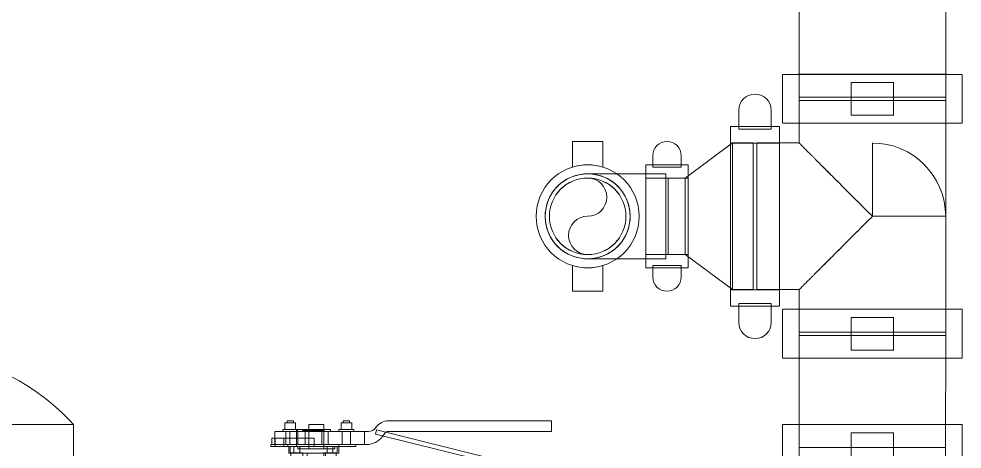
# Model space of a CAD drawing. Header units: metres. Extents: x 63 to 378, y -27 to 78.
# Drawn here: x 178.424 to 179.833, y 37.103 to 37.746 of the extents above; entities that cross this region are included whole.
import ezdxf

# ---------------------------------------------------------------- set-up
doc = ezdxf.new("R2010")
doc.units = ezdxf.units.M
doc.layers.add('P-PIPE', color=7, linetype='Continuous', lineweight=18)

# ---------------------------------------------------------------- blocks, each defined once
blk = doc.blocks.new('Tanque desairiador - AC08-125 - 2_-2406318-SEC 10')
at = {"layer": 'P-PIPE', "color": 11, "true_color": 0xff8080}
for p in [(5.6752, 37.14), (5.9292, 36.1636)]:
    blk.add_line(p, (5.9292, 37.14), dxfattribs=at)
at = {"layer": 'P-PIPE', "color": 11, "true_color": 0xff8080, "flags": 128}
blk.add_lwpolyline([(5.6806, 37.2494), (5.6941, 37.2492), (5.7076, 37.2484), (5.721, 37.247), (5.7343, 37.2451), (5.7476, 37.2427), (5.7607, 37.2398), (5.7738, 37.2363), (5.7866, 37.2323), (5.7993, 37.2278), (5.8119, 37.2228), (5.8242, 37.2173), (5.8363, 37.2114), (5.8481, 37.2049), (5.8596, 37.198), (5.8709, 37.1906), (5.8819, 37.1827), (5.8925, 37.1745), (5.9028, 37.1658), (5.9128, 37.1567), (5.9224, 37.1472), (5.9292, 37.14)], dxfattribs=at)
blk = doc.blocks.new('Victaulic-IPS-Vic-300 MasterSeal Butterfly Valve LH - Standard-V79-SEC 10')
at = {"layer": 'P-PIPE', "color": 11, "true_color": 0xff8080}
for p, q in [((6.2453, 37.1421), (6.2453, 37.1326)), ((6.2612, 37.1421), (6.2453, 37.1421)), ((6.2612, 37.1421), (6.2453, 37.1421)), ((6.2485, 37.1453), (6.2485, 37.1421)), ((6.258, 37.1453), (6.2485, 37.1453)), ((6.258, 37.1453), (6.2485, 37.1453)), ((6.2485, 37.1421), (6.258, 37.1421)), ((6.2485, 37.1421), (6.258, 37.1421)), ((6.258, 37.1421), (6.258, 37.1453)), ((6.2612, 37.1326), (6.2612, 37.1421)), ((6.2812, 37.1399), (6.2812, 37.1036)), ((6.3035, 37.1399), (6.2812, 37.1399)), ((6.3035, 37.1399), (6.2812, 37.1399)), ((6.3035, 37.1036), (6.3035, 37.1399)), ((6.3293, 37.1421), (6.3293, 37.1326)), ((6.3452, 37.1421), (6.3293, 37.1421)), ((6.3452, 37.1421), (6.3293, 37.1421)), ((6.3325, 37.1453), (6.3325, 37.1421)), ((6.342, 37.1453), (6.3325, 37.1453)), ((6.342, 37.1453), (6.3325, 37.1453)), ((6.3325, 37.1421), (6.342, 37.1421)), ((6.3325, 37.1421), (6.342, 37.1421)), ((6.342, 37.1421), (6.342, 37.1453)), ((6.3452, 37.1326), (6.3452, 37.1421)), ((6.3818, 37.1361), (6.3807, 37.1346)), ((6.3807, 37.1346), (6.3818, 37.1361)), ((6.6436, 37.1453), (6.3998, 37.1453)), ((6.3998, 37.1453), (6.6436, 37.1453)), ((6.6436, 37.1294), (6.6436, 37.1453)), ((6.6436, 37.1453), (6.6436, 37.1294)), ((6.2256, 37.1196), (6.2256, 37.1101)), ((6.226, 37.1196), (6.2256, 37.1196)), ((6.2372, 37.1196), (6.2256, 37.1196)), ((6.2302, 37.1196), (6.226, 37.1196)), ((6.2526, 37.1294), (6.2302, 37.1294)), ((6.2302, 37.1294), (6.2431, 37.1294)), ((6.2302, 37.1101), (6.2302, 37.1294)), ((6.2431, 37.1196), (6.2302, 37.1196)), ((6.2302, 37.1101), (6.2302, 37.1196)), ((6.2309, 37.1196), (6.2309, 37.1101)), ((6.2309, 37.1196), (6.2436, 37.1196)), ((6.2309, 37.1196), (6.2436, 37.1196)), ((6.2372, 37.1196), (6.2889, 37.1196)), ((6.2421, 37.1326), (6.2421, 37.1294)), ((6.2643, 37.1326), (6.2421, 37.1326)), ((6.2643, 37.1326), (6.2421, 37.1326)), ((6.2421, 37.1294), (6.2643, 37.1294)), ((6.2421, 37.1294), (6.2643, 37.1294)), ((6.3479, 37.1294), (6.2431, 37.1294)), ((6.2431, 37.1196), (6.2889, 37.1196)), ((6.2436, 37.1101), (6.2436, 37.1196)), ((6.2453, 37.1326), (6.2612, 37.1326)), ((6.2453, 37.1326), (6.2612, 37.1326)), ((6.2469, 37.1294), (6.2469, 37.1101)), ((6.2469, 37.1294), (6.2487, 37.1294)), ((6.2469, 37.1294), (6.2577, 37.1294)), ((6.2487, 37.1294), (6.3436, 37.1294)), ((6.2645, 37.1294), (6.2526, 37.1294)), ((6.2526, 37.1101), (6.2526, 37.1294)), ((6.3309, 37.1294), (6.2577, 37.1294)), ((6.2626, 37.1326), (6.2626, 37.1294)), ((6.2757, 37.1326), (6.2626, 37.1326)), ((6.2626, 37.1294), (6.2757, 37.1294)), ((6.2626, 37.1294), (6.2626, 37.1101)), ((6.2757, 37.1294), (6.2626, 37.1294)), ((6.2643, 37.1294), (6.2643, 37.1326)), ((6.2645, 37.1101), (6.2645, 37.1294)), ((6.2722, 37.1326), (6.2722, 37.1294)), ((6.2722, 37.1326), (6.2753, 37.1326)), ((6.2722, 37.131), (6.2722, 37.1294)), ((6.2753, 37.131), (6.2722, 37.131)), ((6.2722, 37.1294), (6.2753, 37.1294)), ((6.2753, 37.1294), (6.2722, 37.1294)), ((6.2753, 37.1326), (6.3007, 37.1326)), ((6.3007, 37.1326), (6.2753, 37.1326)), ((6.2753, 37.1326), (6.2753, 37.1294)), ((6.2753, 37.1294), (6.2753, 37.1326)), ((6.2753, 37.131), (6.3007, 37.131)), ((6.3007, 37.131), (6.2753, 37.131)), ((6.2753, 37.131), (6.2753, 37.1294)), ((6.2753, 37.1294), (6.2753, 37.131)), ((6.2753, 37.1294), (6.3007, 37.1294)), ((6.3007, 37.1294), (6.2753, 37.1294)), ((6.2753, 37.1294), (6.3007, 37.1294)), ((6.3007, 37.1294), (6.2753, 37.1294)), ((6.2757, 37.1326), (6.3003, 37.1326)), ((6.3003, 37.1326), (6.2757, 37.1326)), ((6.2757, 37.1326), (6.2757, 37.1294)), ((6.2757, 37.1294), (6.2757, 37.1326)), ((6.2757, 37.1294), (6.3003, 37.1294)), ((6.3003, 37.1294), (6.2757, 37.1294)), ((6.3003, 37.1294), (6.2757, 37.1294)), ((6.2757, 37.1101), (6.2757, 37.1294)), ((6.2889, 37.1196), (6.2889, 37.1101)), ((6.3134, 37.1326), (6.3003, 37.1326)), ((6.3003, 37.1294), (6.3003, 37.1326)), ((6.3003, 37.1294), (6.3003, 37.1326)), ((6.3003, 37.1294), (6.3134, 37.1294)), ((6.31, 37.1294), (6.3003, 37.1294)), ((6.3003, 37.1101), (6.3003, 37.1294)), ((6.3007, 37.1326), (6.3039, 37.1326)), ((6.3007, 37.1294), (6.3007, 37.1326)), ((6.3007, 37.1294), (6.3007, 37.1326)), ((6.3039, 37.131), (6.3007, 37.131)), ((6.3007, 37.1294), (6.3007, 37.131)), ((6.3007, 37.1294), (6.3007, 37.131)), ((6.3007, 37.1294), (6.3039, 37.1294)), ((6.3039, 37.1294), (6.3007, 37.1294)), ((6.3039, 37.1294), (6.3039, 37.1326)), ((6.3039, 37.1294), (6.3039, 37.131)), ((6.3642, 37.1294), (6.31, 37.1294)), ((6.31, 37.1101), (6.31, 37.1294)), ((6.3134, 37.1294), (6.3134, 37.1326)), ((6.3261, 37.1326), (6.3261, 37.1294)), ((6.3484, 37.1326), (6.3261, 37.1326)), ((6.3484, 37.1326), (6.3261, 37.1326)), ((6.3261, 37.1294), (6.3484, 37.1294)), ((6.3261, 37.1294), (6.3484, 37.1294)), ((6.3293, 37.1326), (6.3452, 37.1326)), ((6.3293, 37.1326), (6.3452, 37.1326)), ((6.3309, 37.1101), (6.3309, 37.1294)), ((6.3309, 37.1294), (6.3309, 37.1101)), ((6.3309, 37.1294), (6.3436, 37.1294)), ((6.3436, 37.1101), (6.3436, 37.1294)), ((6.3479, 37.1294), (6.3599, 37.1294)), ((6.3484, 37.1294), (6.3484, 37.1326)), ((6.3599, 37.1294), (6.3642, 37.1294)), ((6.3705, 37.1294), (6.3642, 37.1294)), ((6.3642, 37.1294), (6.3642, 37.1101)), ((6.3642, 37.1101), (6.3642, 37.1294)), ((6.3642, 37.1294), (6.3705, 37.1294)), ((6.3642, 37.1294), (6.3642, 37.1101)), ((6.3642, 37.1101), (6.3642, 37.1294)), ((6.3823, 37.1318), (6.3808, 37.1256)), ((6.3808, 37.1256), (6.3823, 37.1318)), ((6.3808, 37.1256), (6.5838, 37.075)), ((6.5838, 37.075), (6.3808, 37.1256)), ((6.5853, 37.0812), (6.3823, 37.1318)), ((6.3823, 37.1318), (6.5853, 37.0812)), ((6.3946, 37.1268), (6.391, 37.1218)), ((6.3911, 37.1218), (6.3946, 37.1268)), ((6.3998, 37.1294), (6.6436, 37.1294)), ((6.6436, 37.1294), (6.3998, 37.1294)), ((6.2245, 37.1101), (6.2245, 37.1069)), ((6.2372, 37.1101), (6.2245, 37.1101)), ((6.2245, 37.1101), (6.2245, 37.1101)), ((6.2282, 37.1101), (6.2245, 37.1101)), ((6.2245, 37.1069), (6.2282, 37.1069)), ((6.2245, 37.1069), (6.2245, 37.1069)), ((6.2245, 37.1069), (6.2372, 37.1069)), ((6.2256, 37.1101), (6.2372, 37.1101)), ((6.2256, 37.1101), (6.226, 37.1101)), ((6.226, 37.1101), (6.2302, 37.1101)), ((6.2282, 37.1101), (6.2499, 37.1101)), ((6.2499, 37.1069), (6.2282, 37.1069)), ((6.2302, 37.1101), (6.2431, 37.1101)), ((6.2431, 37.1101), (6.2302, 37.1101)), ((6.2302, 37.1101), (6.2526, 37.1101)), ((6.2436, 37.1101), (6.2309, 37.1101)), ((6.2436, 37.1101), (6.2309, 37.1101)), ((6.2309, 37.1101), (6.2309, 37.1069)), ((6.2309, 37.1101), (6.2436, 37.1101)), ((6.2309, 37.1101), (6.2436, 37.1101)), ((6.2436, 37.1069), (6.2309, 37.1069)), ((6.2436, 37.1069), (6.2309, 37.1069)), ((6.2889, 37.1101), (6.2372, 37.1101)), ((6.3261, 37.1101), (6.2372, 37.1101)), ((6.2372, 37.1069), (6.3261, 37.1069)), ((6.2889, 37.1101), (6.2431, 37.1101)), ((6.2431, 37.1101), (6.3479, 37.1101)), ((6.2436, 37.1069), (6.2436, 37.1101)), ((6.2577, 37.1101), (6.2469, 37.1101)), ((6.2487, 37.1101), (6.2469, 37.1101)), ((6.3436, 37.1101), (6.2487, 37.1101)), ((6.2499, 37.1101), (6.2626, 37.1101)), ((6.2499, 37.1069), (6.2499, 37.1101)), ((6.2626, 37.1069), (6.2499, 37.1069)), ((6.2513, 37.1069), (6.2513, 37.0972)), ((6.2534, 37.1069), (6.2513, 37.1069)), ((6.2534, 37.1069), (6.2513, 37.1069)), ((6.2526, 37.1101), (6.2645, 37.1101)), ((6.3235, 37.1069), (6.2534, 37.1069)), ((6.3235, 37.1069), (6.2534, 37.1069)), ((6.2534, 37.0972), (6.2534, 37.1069)), ((6.2534, 37.0972), (6.2534, 37.1069)), ((6.2577, 37.1101), (6.3309, 37.1101)), ((6.2589, 37.1069), (6.2589, 37.0974)), ((6.2676, 37.1069), (6.2589, 37.1069)), ((6.2676, 37.1069), (6.2589, 37.1069)), ((6.2589, 37.1069), (6.2589, 37.0974)), ((6.2676, 37.1069), (6.2589, 37.1069)), ((6.2676, 37.1069), (6.2589, 37.1069)), ((6.2589, 37.1069), (6.2589, 37.0972)), ((6.2589, 37.1069), (6.2589, 37.0972)), ((6.2589, 37.1069), (6.2676, 37.1069)), ((6.2589, 37.1069), (6.2676, 37.1069)), ((6.2589, 37.1069), (6.2676, 37.1069)), ((6.2589, 37.1069), (6.2676, 37.1069)), ((6.2626, 37.1101), (6.2757, 37.1101)), ((6.2626, 37.1101), (6.2889, 37.1101)), ((6.2626, 37.1069), (6.2626, 37.1101)), ((6.2626, 37.1069), (6.2626, 37.1101)), ((6.2889, 37.1069), (6.2626, 37.1069)), ((6.2648, 37.1069), (6.2648, 37.1036)), ((6.2648, 37.1069), (6.3199, 37.1069)), ((6.2648, 37.1069), (6.3199, 37.1069)), ((6.2676, 37.0974), (6.2676, 37.1069)), ((6.2676, 37.0974), (6.2676, 37.1069)), ((6.2676, 37.0972), (6.2676, 37.1069)), ((6.2676, 37.0972), (6.2676, 37.1069)), ((6.2757, 37.1101), (6.3003, 37.1101)), ((6.3515, 37.1101), (6.2889, 37.1101)), ((6.2889, 37.1069), (6.2889, 37.1101)), ((6.2889, 37.1069), (6.3515, 37.1069)), ((6.3003, 37.1101), (6.31, 37.1101)), ((6.3084, 37.1069), (6.3084, 37.0972)), ((6.3084, 37.1069), (6.3084, 37.0972)), ((6.3084, 37.1069), (6.3171, 37.1069)), ((6.3084, 37.1069), (6.3171, 37.1069)), ((6.3084, 37.1069), (6.3171, 37.1069)), ((6.3084, 37.1069), (6.3171, 37.1069)), ((6.3085, 37.1069), (6.3085, 37.0974)), ((6.3171, 37.1069), (6.3085, 37.1069)), ((6.3171, 37.1069), (6.3085, 37.1069)), ((6.3085, 37.1069), (6.3085, 37.0974)), ((6.3171, 37.1069), (6.3085, 37.1069)), ((6.3171, 37.1069), (6.3085, 37.1069)), ((6.31, 37.1101), (6.3642, 37.1101)), ((6.3171, 37.0974), (6.3171, 37.1069)), ((6.3171, 37.0974), (6.3171, 37.1069)), ((6.3171, 37.0972), (6.3171, 37.1069)), ((6.3171, 37.0972), (6.3171, 37.1069)), ((6.3199, 37.1036), (6.3199, 37.1069)), ((6.3257, 37.1069), (6.3235, 37.1069)), ((6.3257, 37.1069), (6.3235, 37.1069)), ((6.3235, 37.1069), (6.3235, 37.0972)), ((6.3235, 37.0972), (6.3235, 37.1069)), ((6.3257, 37.0972), (6.3257, 37.1069)), ((6.3515, 37.1101), (6.3261, 37.1101)), ((6.3261, 37.1101), (6.3261, 37.1069)), ((6.3261, 37.1069), (6.3515, 37.1069)), ((6.3436, 37.1101), (6.3309, 37.1101)), ((6.3599, 37.1101), (6.3479, 37.1101)), ((6.3515, 37.1069), (6.3515, 37.1101)), ((6.3515, 37.1101), (6.3515, 37.1101)), ((6.3515, 37.1069), (6.3515, 37.1101)), ((6.3515, 37.1069), (6.3515, 37.1069)), ((6.3642, 37.1101), (6.3599, 37.1101)), ((6.3642, 37.1101), (6.3679, 37.1101)), ((6.3679, 37.1101), (6.3642, 37.1101)), ((6.2513, 37.0972), (6.2534, 37.0972)), ((6.2513, 37.0972), (6.2534, 37.0972)), ((6.2534, 37.0972), (6.3235, 37.0972)), ((6.2534, 37.0972), (6.3235, 37.0972)), ((6.2542, 37.0974), (6.2542, 37.0847)), ((6.2723, 37.0974), (6.2542, 37.0974)), ((6.2723, 37.0974), (6.2542, 37.0974)), ((6.2542, 37.0974), (6.2542, 37.0847)), ((6.2723, 37.0974), (6.2542, 37.0974)), ((6.2723, 37.0974), (6.2542, 37.0974)), ((6.2589, 37.0974), (6.2676, 37.0974)), ((6.2589, 37.0974), (6.2676, 37.0974)), ((6.2589, 37.0974), (6.2676, 37.0974)), ((6.2589, 37.0974), (6.2676, 37.0974)), ((6.2676, 37.0972), (6.2589, 37.0972)), ((6.2676, 37.0972), (6.2589, 37.0972)), ((6.2676, 37.0972), (6.2589, 37.0972)), ((6.2676, 37.0972), (6.2589, 37.0972)), ((6.3199, 37.1036), (6.2648, 37.1036)), ((6.3199, 37.1036), (6.2648, 37.1036)), ((6.2723, 37.0847), (6.2723, 37.0974)), ((6.2723, 37.0847), (6.2723, 37.0974)), ((6.2788, 37.0972), (6.2788, 36.7767)), ((6.3059, 37.0972), (6.2788, 37.0972)), ((6.3059, 37.0972), (6.2788, 37.0972)), ((6.2812, 37.1036), (6.3035, 37.1036)), ((6.2812, 37.1036), (6.3035, 37.1036)), ((6.3037, 37.0974), (6.3037, 37.0847)), ((6.3219, 37.0974), (6.3037, 37.0974)), ((6.3219, 37.0974), (6.3037, 37.0974)), ((6.3037, 37.0974), (6.3037, 37.0847)), ((6.3219, 37.0974), (6.3037, 37.0974)), ((6.3219, 37.0974), (6.3037, 37.0974)), ((6.3059, 36.7767), (6.3059, 37.0972)), ((6.3171, 37.0972), (6.3084, 37.0972)), ((6.3171, 37.0972), (6.3084, 37.0972)), ((6.3171, 37.0972), (6.3084, 37.0972)), ((6.3171, 37.0972), (6.3084, 37.0972)), ((6.3085, 37.0974), (6.3171, 37.0974)), ((6.3085, 37.0974), (6.3171, 37.0974)), ((6.3085, 37.0974), (6.3171, 37.0974)), ((6.3085, 37.0974), (6.3171, 37.0974)), ((6.3219, 37.0847), (6.3219, 37.0974)), ((6.3219, 37.0847), (6.3219, 37.0974)), ((6.3235, 37.0972), (6.3257, 37.0972)), ((6.3235, 37.0972), (6.3257, 37.0972)), ((6.2542, 37.0847), (6.2723, 37.0847)), ((6.2542, 37.0847), (6.2723, 37.0847)), ((6.2542, 37.0847), (6.2723, 37.0847)), ((6.2542, 37.0847), (6.2723, 37.0847)), ((6.3037, 37.0847), (6.3219, 37.0847)), ((6.3037, 37.0847), (6.3219, 37.0847)), ((6.3037, 37.0847), (6.3219, 37.0847)), ((6.3037, 37.0847), (6.3219, 37.0847)), ((6.5838, 37.075), (6.5853, 37.0812)), ((6.5853, 37.0812), (6.5838, 37.075)), ((6.286, 37.0307), (6.2513, 37.0307)), ((6.3067, 37.0307), (6.2987, 37.0307)), ((6.3515, 37.0132), (6.2161, 37.0132)), ((6.286, 37.0053), (6.2513, 37.0053)), ((6.3067, 37.0053), (6.2987, 37.0053)), ((6.2923, 36.9172), (6.2923, 36.9172)), ((6.2923, 36.8901), (6.2923, 36.8901)), ((6.2513, 36.8021), (6.286, 36.8021)), ((6.2987, 36.8021), (6.3067, 36.8021)), ((6.2161, 36.7941), (6.3515, 36.7941)), ((6.2513, 36.7767), (6.286, 36.7767)), ((6.2788, 36.7767), (6.3059, 36.7767)), ((6.2788, 36.7767), (6.3059, 36.7767)), ((6.2987, 36.7767), (6.3067, 36.7767))]:
    blk.add_line(p, q, dxfattribs=at)
at = {"layer": 'P-PIPE', "color": 11, "lineweight": 9, "true_color": 0xff8080}
for p, q in [((6.3416, 36.953), (6.2923, 36.953)), ((6.2923, 36.953), (6.2923, 36.953)), ((6.3416, 36.953), (6.2923, 36.953)), ((6.2923, 36.9037), (6.2923, 36.953)), ((6.2923, 36.9037), (6.2923, 36.953)), ((6.3416, 36.9037), (6.3416, 36.953)), ((6.3416, 36.953), (6.3416, 36.9037)), ((6.3416, 36.9037), (6.2923, 36.9037)), ((6.3416, 36.9037), (6.2923, 36.9037)), ((6.2923, 36.9037), (6.2923, 36.9037)), ((6.2923, 36.9037), (6.2923, 36.8544)), ((6.2923, 36.8544), (6.2923, 36.9037)), ((6.2923, 36.9037), (6.3416, 36.9037)), ((6.2923, 36.9037), (6.2923, 36.9037)), ((6.2923, 36.9037), (6.3416, 36.9037)), ((6.3416, 36.8544), (6.3416, 36.9037)), ((6.3416, 36.8544), (6.3416, 36.9037)), ((6.2923, 36.8544), (6.2923, 36.8544)), ((6.2923, 36.8544), (6.3416, 36.8544)), ((6.2923, 36.8544), (6.3416, 36.8544))]:
    blk.add_line(p, q, dxfattribs=at)
at = {"layer": 'P-PIPE', "color": 11, "true_color": 0xff8080}
for centre, major_axis, ratio, start_param, end_param in [((6.3705, 37.1421), (0, 0.0127), 1, 3.141593, 4.08407), ((6.3705, 37.1421), (0, 0.0127), 1, 3.141593, 4.08407), ((6.3998, 37.1231), (0, 0.0222), 1, 0, 0.942478), ((6.3998, 37.1231), (0, 0.0222), 1, 0, 0.942478), ((6.3679, 37.1386), (0, 0.0286), 1, 3.141593, 4.08407), ((6.3679, 37.1386), (0, 0.0286), 1, 3.141593, 4.08407), ((6.3998, 37.1231), (0, 0.00635), 1, 0, 0.942478), ((6.3998, 37.1231), (0, 0.00635), 1, 0, 0.942478), ((6.2513, 36.9037), (0, 0.127), 0.000068, 0, 3.141593), ((6.2513, 36.9037), (0, 0.127), 0.000068, 3.141593, 6.283185), ((6.286, 36.9037), (0, 0.127), 0.000068, 0, 3.141593), ((6.286, 36.9037), (0, 0.127), 0.000068, 3.141593, 6.283185), ((6.2987, 36.9037), (0, 0.127), 0.000068, 0, 3.141593), ((6.2987, 36.9037), (0, 0.127), 0.000068, 3.141593, 6.283185), ((6.3067, 36.9037), (0, 0.127), 0.000068, 0, 3.141593), ((6.3067, 36.9037), (0, 0.127), 0.000068, 3.141593, 6.283185), ((6.2161, 36.9037), (0, 0.1095), 0.000068, 4.712389, 7.853982), ((6.3515, 36.9037), (0, 0.1095), 0.000068, 4.712389, 7.853982), ((6.2513, 36.9037), (0, 0.1016), 0.000068, 0, 3.141593), ((6.2513, 36.9037), (0, 0.1016), 0.000068, 3.141593, 6.283185), ((6.286, 36.9037), (0, 0.1016), 0.000068, 0, 3.141593), ((6.286, 36.9037), (0, 0.1016), 0.000068, 3.141593, 6.283185), ((6.2987, 36.9037), (0, 0.1016), 0.000068, 0, 3.141593), ((6.2987, 36.9037), (0, 0.1016), 0.000068, 3.141593, 6.283185), ((6.3067, 36.9037), (0, 0.1016), 0.000068, 0, 3.141593), ((6.3067, 36.9037), (0, 0.1016), 0.000068, 3.141593, 6.283185), ((6.2923, 36.9037), (0, 0.0136), 1, 4.712389, 7.853982), ((6.2923, 36.9037), (0, 0.0136), 1, 4.712389, 7.853982), ((6.2161, 36.9037), (0, 0.1095), 0.000068, 1.570796, 4.712389), ((6.2923, 36.9037), (0, 0.0136), 1, 1.570796, 4.712389), ((6.2923, 36.9037), (0, 0.0136), 1, 1.570796, 4.712389), ((6.3515, 36.9037), (0, 0.1095), 0.000068, 1.570796, 4.712389)]:
    blk.add_ellipse(centre, major_axis=major_axis, ratio=ratio, start_param=start_param, end_param=end_param, dxfattribs=at)
blk = doc.blocks.new('Victaulic-IPS-Rigid Coupling Style 07-W07-107 - Standard-V87-SEC 10')
at = {"layer": 'P-PIPE', "color": 11, "true_color": 0xff8080}
for p, q in [((6.9892, 37.1397), (6.9892, 37.0665)), ((7.2574, 37.1396), (6.9892, 37.1397)), ((7.2574, 37.1396), (6.9892, 37.1397)), ((7.0138, 37.1397), (7.0138, 37.0665)), ((7.0138, 37.1397), (7.2328, 37.1396)), ((7.0138, 37.1397), (7.2328, 37.1396)), ((7.2328, 37.0665), (7.2328, 37.1396)), ((7.2574, 37.0665), (7.2574, 37.1396)), ((7.0915, 37.0787), (7.0915, 37.1275)), ((7.0915, 37.1275), (7.0915, 37.1275)), ((7.0915, 37.1275), (7.155, 37.1275)), ((7.1551, 37.1275), (7.0916, 37.1275)), ((7.0916, 37.1275), (7.0916, 37.1275)), ((7.0916, 37.1275), (7.0916, 37.0787)), ((7.0916, 37.1275), (7.1551, 37.1275)), ((7.155, 37.1275), (7.155, 37.1275)), ((7.155, 37.1275), (7.155, 37.0787)), ((7.1551, 37.0787), (7.1551, 37.1275)), ((7.1551, 37.1275), (7.1551, 37.1275)), ((7.0915, 37.0787), (7.0915, 37.0787)), ((7.155, 37.0787), (7.0915, 37.0787)), ((7.0916, 37.0787), (7.1551, 37.0787)), ((7.0916, 37.0787), (7.0916, 37.0787)), ((7.1551, 37.0787), (7.0916, 37.0787)), ((7.155, 37.0787), (7.155, 37.0787)), ((7.1551, 37.0787), (7.1551, 37.0787)), ((6.9892, 37.0665), (7.2574, 37.0665)), ((6.9892, 37.0665), (7.2574, 37.0665)), ((7.2328, 37.0665), (7.0138, 37.0665)), ((7.2328, 37.0665), (7.0138, 37.0665))]:
    blk.add_line(p, q, dxfattribs=at)
for centre, start_param, end_param in [((7.0915, 37.1031), 0, 0.446257), ((7.0916, 37.1031), 3.141593, 6.283185), ((7.155, 37.1031), 0, 0.445893), ((7.1551, 37.1031), 3.141593, 6.283185), ((7.0915, 37.1031), 2.695336, 3.141593), ((7.155, 37.1031), 2.695699, 3.141593)]:
    blk.add_ellipse(centre, major_axis=(0, 0.0244), ratio=0.000126, start_param=start_param, end_param=end_param, dxfattribs=at)
blk = doc.blocks.new('Victaulic-IPS-Tee-Reducing Tee-No V20-25 - Standard-2753597-SEC 10')
at = {"layer": 'P-PIPE', "color": 11, "true_color": 0xff8080}
for p, q in [((7.0138, 37.6238), (7.0138, 37.5604)), ((7.2329, 37.2779), (7.2329, 37.6238)), ((7.0138, 37.5604), (6.9504, 37.5604)), ((6.9504, 37.5604), (6.9504, 37.4508)), ((6.9504, 37.5604), (6.9504, 37.4508)), ((6.9504, 37.4508), (6.9504, 37.3413)), ((6.9504, 37.4508), (6.9504, 37.3413)), ((6.9504, 37.3413), (7.0138, 37.3413)), ((7.0138, 37.3413), (7.0138, 37.2779))]:
    blk.add_line(p, q, dxfattribs=at)
at = {"layer": 'P-PIPE', "color": 11, "lineweight": 9, "true_color": 0xff8080}
for p, q in [((7.1234, 37.5604), (7.1234, 37.4508)), ((7.1234, 37.4508), (7.1234, 37.5604)), ((7.1234, 37.5604), (7.1234, 37.5604)), ((7.1234, 37.4508), (7.1234, 37.5604)), ((7.1234, 37.5604), (7.1234, 37.4508)), ((7.1234, 37.5604), (7.1234, 37.5604)), ((7.1234, 37.4508), (7.2329, 37.4508)), ((7.2329, 37.4508), (7.1234, 37.4508)), ((7.1234, 37.4508), (7.1234, 37.4508)), ((7.2329, 37.4508), (7.1234, 37.4508)), ((7.1234, 37.4508), (7.2329, 37.4508)), ((7.1234, 37.4508), (7.1234, 37.4508)), ((7.2329, 37.4508), (7.2329, 37.4508)), ((7.2329, 37.4508), (7.2329, 37.4508)), ((7.2329, 37.4508), (7.2329, 37.4508)), ((7.2329, 37.4508), (7.2329, 37.4508))]:
    blk.add_line(p, q, dxfattribs=at)
blk.add_arc((7.1234, 37.4508), 0.1095, 360, 90, dxfattribs=at)
blk.add_arc((7.1234, 37.4508), 0.1095, 360, 90, dxfattribs=at)
blk.add_arc((7.1234, 37.4508), 0.1095, 360, 90, dxfattribs=at)
blk.add_arc((7.1234, 37.4508), 0.1095, 360, 90, dxfattribs=at)
at = {"layer": 'P-PIPE', "color": 11, "true_color": 0xff8080}
for centre, start_param, end_param in [((7.1234, 37.6238), 0, 1.570796), ((7.1234, 37.6238), 4.712389, 6.283185), ((7.1234, 37.6238), 3.141593, 4.712389), ((7.1234, 37.6238), 1.570796, 3.141593), ((7.1234, 37.2779), 4.712389, 6.283185), ((7.1234, 37.2779), 0, 1.570796), ((7.1234, 37.2779), 1.570796, 3.141593), ((7.1234, 37.2779), 3.141593, 4.712389)]:
    blk.add_ellipse(centre, major_axis=(-0.1095, 0), ratio=0.000057, start_param=start_param, end_param=end_param, dxfattribs=at)
for points, knots in [([(7.0138, 37.5604), (7.0138, 37.5603), (7.0142, 37.5599), (7.0161, 37.5581), (7.0185, 37.5557), (7.021, 37.5532), (7.023, 37.5512), (7.0253, 37.5489), (7.0278, 37.5464), (7.0304, 37.5438), (7.0332, 37.541), (7.0361, 37.5381), (7.0392, 37.535), (7.0424, 37.5318), (7.046, 37.5282), (7.05, 37.5242), (7.0544, 37.5198), (7.0589, 37.5153), (7.0651, 37.5092), (7.073, 37.5012), (7.086, 37.4882), (7.1028, 37.4713), (7.1165, 37.4577), (7.1234, 37.4508)], [0, 0, 0, 0, 0.055556, 0.111111, 0.166667, 0.194444, 0.222222, 0.25, 0.277778, 0.305556, 0.333333, 0.361111, 0.388889, 0.416667, 0.444444, 0.479167, 0.513889, 0.548611, 0.583333, 0.652778, 0.722222, 0.861111, 1, 1, 1, 1]), ([(7.1234, 37.4508), (7.1179, 37.4563), (7.1069, 37.4672), (7.0907, 37.4835), (7.0748, 37.4993), (7.0622, 37.512), (7.0526, 37.5216), (7.0457, 37.5285), (7.0402, 37.5339), (7.0361, 37.5381), (7.0332, 37.541), (7.0304, 37.5438), (7.0278, 37.5464), (7.0253, 37.5489), (7.023, 37.5512), (7.021, 37.5532), (7.0185, 37.5557), (7.0161, 37.5581), (7.0142, 37.5599), (7.0138, 37.5603), (7.0138, 37.5604)], [0, 0, 0, 0, 0.111111, 0.222222, 0.333333, 0.444444, 0.5, 0.555556, 0.611111, 0.638889, 0.666667, 0.694444, 0.722222, 0.75, 0.777778, 0.805556, 0.833333, 0.888889, 0.944444, 1, 1, 1, 1]), ([(7.1234, 37.4508), (7.1179, 37.4453), (7.1069, 37.4344), (7.0907, 37.4182), (7.0748, 37.4023), (7.0622, 37.3897), (7.0526, 37.38), (7.0457, 37.3732), (7.0402, 37.3677), (7.0361, 37.3636), (7.0332, 37.3607), (7.0304, 37.3579), (7.0278, 37.3552), (7.0253, 37.3527), (7.023, 37.3505), (7.021, 37.3485), (7.0185, 37.346), (7.0161, 37.3435), (7.0142, 37.3418), (7.0138, 37.3413), (7.0138, 37.3413)], [0, 0, 0, 0, 0.111111, 0.222222, 0.333333, 0.444444, 0.5, 0.555556, 0.611111, 0.638889, 0.666667, 0.694444, 0.722222, 0.75, 0.777778, 0.805556, 0.833333, 0.888889, 0.944444, 1, 1, 1, 1]), ([(7.0138, 37.3413), (7.0138, 37.3413), (7.0142, 37.3418), (7.0161, 37.3435), (7.0185, 37.346), (7.021, 37.3485), (7.023, 37.3505), (7.0253, 37.3527), (7.0278, 37.3552), (7.0304, 37.3579), (7.0332, 37.3607), (7.0361, 37.3636), (7.0392, 37.3667), (7.0424, 37.3699), (7.046, 37.3735), (7.05, 37.3774), (7.0544, 37.3818), (7.0589, 37.3864), (7.0651, 37.3925), (7.073, 37.4005), (7.086, 37.4135), (7.1028, 37.4303), (7.1165, 37.444), (7.1234, 37.4508)], [0, 0, 0, 0, 0.055556, 0.111111, 0.166667, 0.194444, 0.222222, 0.25, 0.277778, 0.305556, 0.333333, 0.361111, 0.388889, 0.416667, 0.444444, 0.479167, 0.513889, 0.548611, 0.583333, 0.652778, 0.722222, 0.861111, 1, 1, 1, 1])]:
    blk.add_open_spline(points, degree=3, knots=knots, dxfattribs=at)
blk = doc.blocks.new('Victaulic-IPS-Rigid Coupling Style 07-W07-107 - Standard-V88-SEC 10')
at = {"layer": 'P-PIPE', "color": 11, "true_color": 0xff8080}
for p, q in [((6.9892, 37.3119), (6.9892, 37.2387)), ((7.0138, 37.3119), (7.0138, 37.2387)), ((7.2329, 37.2387), (7.2329, 37.3119)), ((7.2575, 37.2387), (7.2575, 37.3119)), ((7.1551, 37.2997), (7.0916, 37.2997)), ((7.0916, 37.2997), (7.0916, 37.2973)), ((7.0916, 37.2509), (7.0916, 37.2997)), ((7.0916, 37.2997), (7.0916, 37.2509)), ((7.0916, 37.2997), (7.0916, 37.2509)), ((7.1551, 37.2509), (7.1551, 37.2997)), ((7.1551, 37.2509), (7.1551, 37.2997)), ((7.1551, 37.2973), (7.1551, 37.2997)), ((7.1551, 37.2997), (7.1551, 37.2509)), ((7.0916, 37.2533), (7.0916, 37.2509)), ((7.0916, 37.2509), (7.1551, 37.2509)), ((7.1551, 37.2509), (7.1551, 37.2533))]:
    blk.add_line(p, q, dxfattribs=at)
for centre, major_axis, start_param, end_param in [((7.1234, 37.3119), (-0.1341, 0), 0, 3.141593), ((7.1234, 37.3119), (-0.1341, 0), 3.141593, 6.283185), ((7.1234, 37.3119), (-0.1095, 0), 0, 3.141593), ((7.1234, 37.3119), (-0.1095, 0), 3.141593, 6.283185), ((7.1234, 37.2997), (-0.1341, 0), 4.473377, 4.951401), ((7.1234, 37.2997), (-0.1341, 0), 1.331785, 1.809808), ((7.1234, 37.2509), (-0.1341, 0), 1.331785, 1.809808), ((7.1234, 37.2509), (-0.1341, 0), 4.473377, 4.951401), ((7.1234, 37.2387), (-0.1341, 0), 3.141593, 6.283185), ((7.1234, 37.2387), (-0.1341, 0), 0, 3.141593), ((7.1234, 37.2387), (-0.1095, 0), 0, 3.141593), ((7.1234, 37.2387), (-0.1095, 0), 3.141593, 6.283185)]:
    blk.add_ellipse(centre, major_axis=major_axis, ratio=0.000057, start_param=start_param, end_param=end_param, dxfattribs=at)
blk = doc.blocks.new('Victaulic-IPS-Rigid Coupling Style 07-W07-107 - Standard-V89-SEC 10')
at = {"layer": 'P-PIPE', "color": 11, "true_color": 0xff8080}
for p, q in [((6.9892, 37.6629), (6.9892, 37.5898)), ((7.0138, 37.6629), (7.0138, 37.5898)), ((7.2329, 37.5898), (7.2329, 37.6629)), ((7.2575, 37.5898), (7.2575, 37.6629)), ((7.1551, 37.6507), (7.0916, 37.6507)), ((7.0916, 37.6507), (7.0916, 37.602)), ((7.0916, 37.6507), (7.0916, 37.602)), ((7.0916, 37.6507), (7.0916, 37.6483)), ((7.0916, 37.602), (7.0916, 37.6507)), ((7.1551, 37.6483), (7.1551, 37.6507)), ((7.1551, 37.6507), (7.1551, 37.602)), ((7.1551, 37.602), (7.1551, 37.6507)), ((7.1551, 37.602), (7.1551, 37.6507)), ((7.0916, 37.6043), (7.0916, 37.602)), ((7.0916, 37.602), (7.1551, 37.602)), ((7.1551, 37.602), (7.1551, 37.6043))]:
    blk.add_line(p, q, dxfattribs=at)
for centre, major_axis, start_param, end_param in [((7.1234, 37.6629), (-0.1341, 0), 3.141593, 6.283185), ((7.1234, 37.6629), (-0.1341, 0), 0, 3.141593), ((7.1234, 37.6629), (-0.1095, 0), 0, 3.141593), ((7.1234, 37.6629), (-0.1095, 0), 3.141593, 6.283185), ((7.1234, 37.6507), (-0.1341, 0), 1.331785, 1.809808), ((7.1234, 37.6507), (-0.1341, 0), 4.473377, 4.951401), ((7.1234, 37.602), (-0.1341, 0), 4.473377, 4.951401), ((7.1234, 37.602), (-0.1341, 0), 1.331785, 1.809808), ((7.1234, 37.5898), (-0.1341, 0), 0, 3.141593), ((7.1234, 37.5898), (-0.1341, 0), 3.141593, 6.283185), ((7.1234, 37.5898), (-0.1095, 0), 0, 3.141593), ((7.1234, 37.5898), (-0.1095, 0), 3.141593, 6.283185)]:
    blk.add_ellipse(centre, major_axis=major_axis, ratio=0.000057, start_param=start_param, end_param=end_param, dxfattribs=at)
blk = doc.blocks.new('Victaulic-IPS-Reducer No 50-51 - AC-2415206-SEC 10')
at = {"layer": 'P-PIPE', "color": 11, "true_color": 0xff8080}
for p, q in [((6.9143, 37.5604), (6.8434, 37.508)), ((6.9453, 37.5604), (6.9143, 37.5604)), ((6.9143, 37.5604), (6.9143, 37.4508)), ((6.9143, 37.4508), (6.9143, 37.5604)), ((6.9453, 37.4508), (6.9453, 37.5604)), ((6.8434, 37.508), (6.8183, 37.508)), ((6.8183, 37.508), (6.8183, 37.4508)), ((6.8434, 37.4508), (6.8434, 37.508)), ((6.8434, 37.508), (6.8434, 37.4508)), ((6.8183, 37.4508), (6.8183, 37.3937)), ((6.8434, 37.3937), (6.8434, 37.4508)), ((6.8434, 37.4508), (6.8434, 37.3937)), ((6.9143, 37.4508), (6.9143, 37.3413)), ((6.9143, 37.3413), (6.9143, 37.4508)), ((6.9453, 37.3413), (6.9453, 37.4508)), ((6.8183, 37.3937), (6.8434, 37.3937)), ((6.8434, 37.3937), (6.9143, 37.3413)), ((6.9143, 37.3413), (6.9453, 37.3413))]:
    blk.add_line(p, q, dxfattribs=at)
blk = doc.blocks.new('Victaulic-IPS-Rigid Coupling Style 07-W07-107 - Standard-2615401-SEC 10')
at = {"layer": 'P-PIPE', "color": 11, "true_color": 0xff8080}
for p, q in [((6.0068, 37.034), (6.0068, 37.0619)), ((6.0068, 37.0619), (6.0068, 37.034)), ((6.0556, 37.0619), (6.0556, 37.034)), ((6.0556, 37.034), (6.0556, 37.0619)), ((6.0678, 37.0378), (5.9946, 37.0378)), ((5.9946, 37.0378), (5.9946, 36.9037)), ((6.0556, 37.0378), (6.0068, 37.0378)), ((6.0068, 37.034), (6.0068, 37.0378)), ((6.0556, 37.034), (6.0068, 37.034)), ((6.0068, 37.034), (6.0556, 37.034)), ((6.0556, 37.0378), (6.0556, 37.034)), ((6.0678, 36.9037), (6.0678, 37.0378)), ((6.0678, 37.0132), (5.9946, 37.0132)), ((5.9946, 36.9037), (5.9946, 37.0132)), ((6.0678, 37.0132), (6.0678, 36.9037)), ((5.9946, 36.9037), (5.9946, 36.7696)), ((5.9946, 36.7941), (5.9946, 36.9037)), ((6.0678, 36.7696), (6.0678, 36.9037)), ((6.0678, 36.9037), (6.0678, 36.7941)), ((5.9946, 36.7941), (6.0678, 36.7941)), ((5.9946, 36.7696), (6.0678, 36.7696)), ((6.0068, 36.7454), (6.0068, 36.7734)), ((6.0068, 36.7734), (6.0556, 36.7734)), ((6.0556, 36.7734), (6.0068, 36.7734)), ((6.0068, 36.7734), (6.0068, 36.7454)), ((6.0068, 36.7696), (6.0068, 36.7734)), ((6.0068, 36.7696), (6.0556, 36.7696)), ((6.0556, 36.7734), (6.0556, 36.7454)), ((6.0556, 36.7454), (6.0556, 36.7734)), ((6.0556, 36.7734), (6.0556, 36.7696))]:
    blk.add_line(p, q, dxfattribs=at)
for centre, start, end in [((6.0312, 37.0619), 0, 180), ((6.0312, 37.0619), 0, 180), ((6.0312, 36.7454), 180, 0), ((6.0312, 36.7454), 180, 0)]:
    blk.add_arc(centre, 0.0244, start, end, dxfattribs=at)
blk = doc.blocks.new('Elbow - PVC - AC PVC _80_-2754088-SEC 10')
at = {"layer": 'P-PIPE', "color": 1, "true_color": 0xff0000}
for p, q in [((6.8145, 37.5143), (6.7621, 37.5143)), ((6.8145, 37.4508), (6.8145, 37.5143)), ((6.8145, 37.3873), (6.8145, 37.4508)), ((6.7621, 37.3873), (6.8145, 37.3873))]:
    blk.add_line(p, q, dxfattribs=at)
at = {"layer": 'P-PIPE', "color": 1, "true_color": 0xff0000, "flags": 128}
for points in [[(6.6343, 37.4508), (6.6344, 37.4534), (6.6345, 37.4559), (6.6348, 37.4584), (6.6351, 37.4609), (6.6356, 37.4634), (6.6361, 37.4659), (6.6368, 37.4684), (6.6375, 37.4708), (6.6384, 37.4732), (6.6393, 37.4756), (6.6403, 37.4779), (6.6415, 37.4802), (6.6427, 37.4824), (6.644, 37.4846), (6.6454, 37.4867), (6.6469, 37.4888), (6.6484, 37.4908), (6.6501, 37.4927), (6.6518, 37.4946), (6.6536, 37.4964), (6.6554, 37.4981), (6.6573, 37.4998), (6.6593, 37.5013), (6.6614, 37.5028), (6.6635, 37.5043), (6.6657, 37.5056), (6.6679, 37.5068), (6.6701, 37.508), (6.6724, 37.509), (6.6748, 37.51), (6.6772, 37.5109), (6.6796, 37.5117), (6.682, 37.5123), (6.6845, 37.5129), (6.687, 37.5134), (6.6895, 37.5138), (6.692, 37.5141), (6.6946, 37.5142), (6.6971, 37.5143), (6.6978, 37.5143)], [(6.6978, 37.5143), (6.7003, 37.5143), (6.7029, 37.5141), (6.7054, 37.5139), (6.7079, 37.5135), (6.7104, 37.5131), (6.7129, 37.5125), (6.7153, 37.5119), (6.7178, 37.5111), (6.7202, 37.5103), (6.7225, 37.5093), (6.7248, 37.5083), (6.7271, 37.5072), (6.7294, 37.5059), (6.7315, 37.5046), (6.7337, 37.5032), (6.7357, 37.5018), (6.7377, 37.5002), (6.7397, 37.4986), (6.7415, 37.4969), (6.7434, 37.4951), (6.7451, 37.4932), (6.7467, 37.4913), (6.7483, 37.4893), (6.7498, 37.4872), (6.7512, 37.4851), (6.7526, 37.483), (6.7538, 37.4808), (6.755, 37.4785), (6.756, 37.4762), (6.757, 37.4738), (6.7579, 37.4715), (6.7586, 37.469), (6.7593, 37.4666), (6.7599, 37.4641), (6.7604, 37.4616), (6.7608, 37.4591), (6.761, 37.4566), (6.7612, 37.4541), (6.7613, 37.4515), (6.7613, 37.4508)], [(6.7621, 37.5143), (6.7595, 37.5143), (6.757, 37.5143), (6.7544, 37.5143), (6.7519, 37.5143), (6.7493, 37.5143), (6.7468, 37.5143), (6.7443, 37.5143), (6.7419, 37.5143), (6.7394, 37.5143), (6.7371, 37.5143), (6.7347, 37.5143), (6.7324, 37.5143), (6.7301, 37.5143), (6.7279, 37.5143), (6.7258, 37.5143), (6.7237, 37.5143), (6.7217, 37.5143), (6.7197, 37.5143), (6.7178, 37.5143), (6.716, 37.5143), (6.7142, 37.5143), (6.7125, 37.5143), (6.7109, 37.5143), (6.7094, 37.5143), (6.708, 37.5143), (6.7066, 37.5143), (6.7054, 37.5143), (6.7042, 37.5143), (6.7031, 37.5143), (6.7022, 37.5143), (6.7013, 37.5143), (6.7005, 37.5143), (6.6998, 37.5143), (6.6992, 37.5143), (6.6987, 37.5143), (6.6983, 37.5143), (6.6981, 37.5143), (6.6979, 37.5143), (6.6978, 37.5143), (6.6978, 37.5143)], [(6.6978, 37.3873), (6.6953, 37.3874), (6.6927, 37.3875), (6.6902, 37.3878), (6.6877, 37.3881), (6.6852, 37.3886), (6.6827, 37.3891), (6.6803, 37.3898), (6.6778, 37.3906), (6.6754, 37.3914), (6.6731, 37.3923), (6.6708, 37.3934), (6.6685, 37.3945), (6.6662, 37.3957), (6.6641, 37.397), (6.6619, 37.3984), (6.6599, 37.3999), (6.6579, 37.4015), (6.6559, 37.4031), (6.6541, 37.4048), (6.6522, 37.4066), (6.6505, 37.4084), (6.6489, 37.4104), (6.6473, 37.4124), (6.6458, 37.4144), (6.6444, 37.4165), (6.643, 37.4187), (6.6418, 37.4209), (6.6406, 37.4232), (6.6396, 37.4255), (6.6386, 37.4278), (6.6377, 37.4302), (6.637, 37.4326), (6.6363, 37.4351), (6.6357, 37.4375), (6.6352, 37.44), (6.6348, 37.4425), (6.6346, 37.4451), (6.6344, 37.4476), (6.6343, 37.4501), (6.6343, 37.4508)], [(6.7613, 37.4508), (6.7612, 37.4483), (6.7611, 37.4458), (6.7608, 37.4432), (6.7605, 37.4407), (6.76, 37.4382), (6.7595, 37.4357), (6.7588, 37.4333), (6.7581, 37.4309), (6.7572, 37.4285), (6.7563, 37.4261), (6.7553, 37.4238), (6.7541, 37.4215), (6.7529, 37.4193), (6.7516, 37.4171), (6.7502, 37.415), (6.7487, 37.4129), (6.7472, 37.4109), (6.7455, 37.409), (6.7438, 37.4071), (6.742, 37.4053), (6.7402, 37.4035), (6.7383, 37.4019), (6.7363, 37.4003), (6.7342, 37.3988), (6.7321, 37.3974), (6.7299, 37.3961), (6.7277, 37.3948), (6.7255, 37.3937), (6.7232, 37.3926), (6.7208, 37.3916), (6.7184, 37.3908), (6.716, 37.39), (6.7136, 37.3893), (6.7111, 37.3887), (6.7086, 37.3883), (6.7061, 37.3879), (6.7036, 37.3876), (6.701, 37.3874), (6.6985, 37.3873), (6.6978, 37.3873)], [(6.6978, 37.3873), (6.6979, 37.3873), (6.698, 37.3873), (6.6983, 37.3873), (6.6986, 37.3873), (6.6991, 37.3873), (6.6996, 37.3873), (6.7003, 37.3873), (6.7011, 37.3873), (6.7019, 37.3873), (6.7029, 37.3873), (6.7039, 37.3873), (6.7051, 37.3873), (6.7063, 37.3873), (6.7076, 37.3873), (6.709, 37.3873), (6.7105, 37.3873), (6.7121, 37.3873), (6.7138, 37.3873), (6.7155, 37.3873), (6.7173, 37.3873), (6.7192, 37.3873), (6.7211, 37.3873), (6.7231, 37.3873), (6.7252, 37.3873), (6.7274, 37.3873), (6.7295, 37.3873), (6.7318, 37.3873), (6.7341, 37.3873), (6.7364, 37.3873), (6.7388, 37.3873), (6.7412, 37.3873), (6.7437, 37.3873), (6.7461, 37.3873), (6.7486, 37.3873), (6.7512, 37.3873), (6.7537, 37.3873), (6.7563, 37.3873), (6.7588, 37.3873), (6.7614, 37.3873), (6.7621, 37.3873)]]:
    blk.add_lwpolyline(points, dxfattribs=at)
at = {"layer": 'P-PIPE', "color": 1, "true_color": 0xff0000}
for start, end in [(0, 180), (180, 0)]:
    blk.add_arc((6.6978, 37.4508), 0.0635, start, end, dxfattribs=at)
blk = doc.blocks.new('Victaulic-IPS-Rigid Coupling Style 07-W07-107 - Standard-2589299-SEC 10')
at = {"layer": 'P-PIPE', "color": 1, "true_color": 0xff0000}
for p, q in [((6.7952, 37.5243), (6.7952, 37.5415)), ((6.7952, 37.5415), (6.7952, 37.5243)), ((6.8376, 37.5415), (6.8376, 37.5243)), ((6.8376, 37.5243), (6.8376, 37.5415)), ((6.8481, 37.5278), (6.7846, 37.5278)), ((6.7846, 37.5278), (6.7846, 37.4508)), ((6.8376, 37.5278), (6.7952, 37.5278)), ((6.7952, 37.5243), (6.7952, 37.5278)), ((6.8376, 37.5278), (6.8376, 37.5243)), ((6.8481, 37.4508), (6.8481, 37.5278)), ((6.8376, 37.5243), (6.7952, 37.5243)), ((6.7952, 37.5243), (6.8376, 37.5243)), ((6.8481, 37.508), (6.7846, 37.508)), ((6.7846, 37.4508), (6.7846, 37.508)), ((6.8481, 37.508), (6.8481, 37.4508)), ((6.7846, 37.4508), (6.7846, 37.3739)), ((6.7846, 37.3937), (6.7846, 37.4508)), ((6.8481, 37.3739), (6.8481, 37.4508)), ((6.8481, 37.4508), (6.8481, 37.3937)), ((6.7846, 37.3937), (6.8481, 37.3937)), ((6.7846, 37.3739), (6.8481, 37.3739)), ((6.7952, 37.3601), (6.7952, 37.3773)), ((6.7952, 37.3773), (6.8376, 37.3773)), ((6.8376, 37.3773), (6.7952, 37.3773)), ((6.7952, 37.3773), (6.7952, 37.3601)), ((6.7952, 37.3739), (6.7952, 37.3773)), ((6.7952, 37.3739), (6.8376, 37.3739)), ((6.8376, 37.3773), (6.8376, 37.3601)), ((6.8376, 37.3601), (6.8376, 37.3773)), ((6.8376, 37.3773), (6.8376, 37.3739))]:
    blk.add_line(p, q, dxfattribs=at)
for centre, start, end in [((6.8164, 37.5415), 0, 180), ((6.8164, 37.5415), 360, 180), ((6.8164, 37.3601), 180, 0), ((6.8164, 37.3601), 180, 0)]:
    blk.add_arc(centre, 0.0212, start, end, dxfattribs=at)
blk = doc.blocks.new('Victaulic-IPS-Rigid Coupling Style 07-W07-107 - Standard-V90-SEC 10')
at = {"layer": 'P-PIPE', "color": 1, "true_color": 0xff0000}
for p, q in [((6.7207, 37.5627), (6.6749, 37.5627)), ((6.6749, 37.5415), (6.6749, 37.5243)), ((6.6749, 37.5243), (6.6749, 37.5415)), ((6.7207, 37.5415), (6.7207, 37.5243)), ((6.7207, 37.5243), (6.7207, 37.5415)), ((6.6749, 37.3601), (6.6749, 37.3773)), ((6.6749, 37.3773), (6.6749, 37.3601)), ((6.7207, 37.3601), (6.7207, 37.3773)), ((6.7207, 37.3773), (6.7207, 37.3601)), ((6.6749, 37.3389), (6.7207, 37.3389))]:
    blk.add_line(p, q, dxfattribs=at)
for radius, start, end in [(0.077, 360, 180), (0.077, 0, 180), (0.077, 72.7207, 107.2793), (0.077, 72.7207, 107.2793), (0.0571, 0, 180), (0.0571, 0, 180), (0.077, 180, 360), (0.077, 180, 0), (0.0571, 180, 0), (0.0572, 180, 360), (0.077, 252.7207, 287.2793), (0.077, 252.7207, 287.2793)]:
    blk.add_arc((6.6978, 37.4508), radius, start, end, dxfattribs=at)
for centre, start_param, end_param in [((6.6749, 37.5415), 4.712389, 7.853982), ((6.7207, 37.5415), 4.712389, 7.853982), ((6.6749, 37.3601), 1.570796, 4.712389), ((6.7207, 37.3601), 1.570796, 4.712389)]:
    blk.add_ellipse(centre, major_axis=(0, 0.0212), ratio=0.000002, start_param=start_param, end_param=end_param, dxfattribs=at)

msp = doc.modelspace()

# ---------------------------------------------------------------- linework, layer by layer
at = {"layer": 'P-PIPE', "color": 11, "true_color": 0xff8080}
for p, q in [((179.5896, 38.8768), (179.5896, 37.6289)), ((179.8087, 37.6289), (179.8087, 38.8768)), ((179.5896, 37.6289), (179.8087, 37.6289)), ((179.5896, 37.2728), (179.5896, 37.1056)), ((179.8086, 37.1056), (179.8087, 37.2728))]:
    msp.add_line(p, q, dxfattribs=at)
at = {"layer": 'P-PIPE', "color": 1, "true_color": 0xff0000}
for centre, radius, start, end in [((179.2736, 37.4508), 0.0572, 0, 180), ((179.2736, 37.4794), 0.0286, 270, 90), ((179.2736, 37.4508), 0.0571, 180, 0), ((179.2736, 37.4223), 0.0286, 90, 270)]:
    msp.add_arc(centre, radius, start, end, dxfattribs=at)
at = {"layer": 'P-PIPE', "color": 11, "true_color": 0xff8080}
for centre, start_param, end_param in [((179.6991, 37.2728), 4.712389, 6.283185), ((179.6991, 37.2728), 0, 1.570796), ((179.6991, 37.2728), 1.570796, 3.141593), ((179.6991, 37.2728), 3.141593, 4.712389), ((179.6991, 37.1056), 0, 1.570796), ((179.6991, 37.1056), 4.712389, 6.283185), ((179.6991, 37.1056), 3.141593, 4.712389), ((179.6991, 37.1056), 1.570796, 3.141593)]:
    msp.add_ellipse(centre, major_axis=(-0.1095, 0), ratio=0.000001, start_param=start_param, end_param=end_param, dxfattribs=at)

# ---------------------------------------------------------------- block references
for name, p in [('Victaulic-IPS-Rigid Coupling Style 07-W07-107 - Standard-V89-SEC 10', (172.5758, 0)), ('Victaulic-IPS-Rigid Coupling Style 07-W07-107 - Standard-2615401-SEC 10', (173.4925, 0.5471)), ('Victaulic-IPS-Tee-Reducing Tee-No V20-25 - Standard-2753597-SEC 10', (172.5758, 0)), ('Victaulic-IPS-Reducer No 50-51 - AC-2415206-SEC 10', (172.5758, 0)), ('Victaulic-IPS-Rigid Coupling Style 07-W07-107 - Standard-V88-SEC 10', (172.5758, 0)), ('Tanque desairiador - AC08-125 - 2_-2406318-SEC 10', (172.5758, 0)), ('Victaulic-IPS-Vic-300 MasterSeal Butterfly Valve LH - Standard-V79-SEC 10', (172.5758, 0)), ('Victaulic-IPS-Rigid Coupling Style 07-W07-107 - Standard-V87-SEC 10', (172.5758, 0))]:
    msp.add_blockref(name, p, dxfattribs=at)
at = {"layer": 'P-PIPE', "color": 1, "true_color": 0xff0000}
for name in ['Victaulic-IPS-Rigid Coupling Style 07-W07-107 - Standard-V90-SEC 10', 'Victaulic-IPS-Rigid Coupling Style 07-W07-107 - Standard-2589299-SEC 10', 'Elbow - PVC - AC PVC _80_-2754088-SEC 10']:
    msp.add_blockref(name, (172.5758, 0), dxfattribs=at)

doc.saveas('drawing.dxf')
